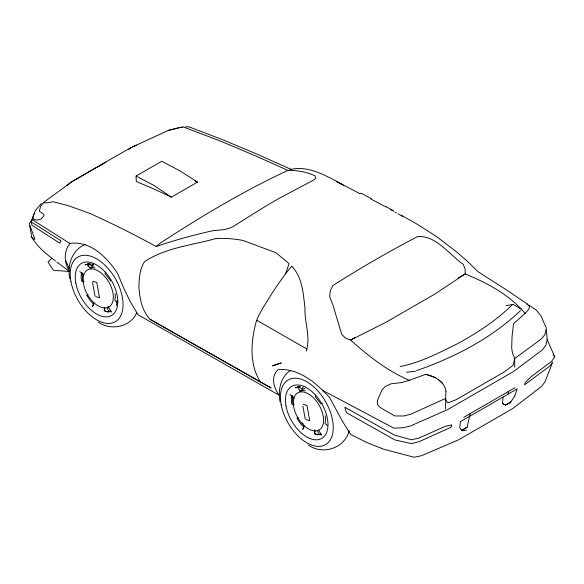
<?xml version="1.0" encoding="UTF-8"?>
<svg xmlns="http://www.w3.org/2000/svg" width="584" height="584" viewBox="0 0 584 584"><rect width="100%" height="100%" fill="white"/><g stroke="black" fill="none" stroke-linecap="round" stroke-linejoin="round"><path stroke-width="0.88" d="M69.197 270.75C64.058 262.712 63.503 251.127 70.073 243.586L70.255 243.338C90.797 240.754 107.055 257.559 117.479 273.217L124.137 288.963L130.144 301.38L138.079 314.805L279.167 395.251C273.611 387.805 270.29 376.366 278.466 369.373L286.233 369.701L294.825 371.716L303.578 375.607L312.404 381.25L320.908 388.615L329.471 397.259L342.268 420.947L350.721 434.54L368.322 443.168L383.717 449.206L414.151 457.25L421.56 455.688L458.542 439.84L512.686 408.581L541.66 386.352L545.106 381.637L552.683 362.131L549.42 366.402L524.534 384.841L525.162 382.586L530.681 377.089L551.405 361.562L554.8 356.97L547.201 339.64L546.237 328.449L544.945 334.522L541.551 338.793L514.716 358.539L513.102 365.263L504.722 371.65L456.272 399.624L447.862 402.931L446.483 401.266L445.607 398.434L445.935 391.287M55.516 260.975C46.37 254.128 37.069 246.667 31.295 236.549L31.31 233.95L29.2 223.65L33.091 218.131M503.021 396.974L502.517 403.405L505.489 405.121L510.759 402.077M460.367 421.655L459.812 427.824L462.221 430.831L466.455 430.094M306.191 351.072C310.958 336.946 304.388 322.594 304.979 308.199C303.286 293.584 302.476 277.363 291.73 266.165C283.882 275.371 277.181 285.459 270.553 295.555C265.231 304.994 258.128 313.747 255.471 324.427C250.85 343.334 249.456 364.942 260.442 382.002L271.166 387.995L150.161 319.375C141.751 310.557 139.766 298.468 138.882 286.788C139.24 278.094 139.715 268.99 144.613 261.471L145.241 261.179C166.433 247.499 192.326 245.178 216.146 238.476M81.629 272.414L81.074 275.969L81.49 281.087L84.045 281.809M116.42 305.49L117.231 300.264M291.839 395.368L291.285 398.923L291.701 404.04L294.256 404.763M96.798 167.352L102.886 163.717L101.229 165.017M470.215 413.574L467.105 427.225L461.834 430.262M469.572 416.377L507.971 394.207L508.613 391.404M547.201 339.64L545.879 345.305L542.492 349.758L513.643 371.468L447.417 409.698L410.464 425.984L403.069 427.751L393.879 428.152L322.317 390.192M32.156 219.292L31.193 222.891L32.091 225.351L59.794 243.178L60.897 240.696L32.12 222.533M41.457 203.407L35.339 210.517L32.47 218.832L36.909 220.146L41.245 218.949L44.077 215.467L43.691 214.248L39.354 211.182L40.581 206.291L43.866 202.254L72.248 181.522L105.916 162.06M105.463 272.034L105.018 273.604L110.668 280.926M315.674 394.988L315.229 396.558L320.879 403.88L322.47 403.084M33.565 214.715L32.149 219.591L70.073 243.586M93.827 302.629L92.557 306.447L93.849 304.498L89.98 300.242L86.695 295.241L87.987 294.584M304.038 425.583L302.767 429.401L304.06 427.451L300.191 423.196L296.906 418.195L298.198 417.538M514.694 396.142L517.205 388.842L507.971 394.207M285.547 273.786L289.095 263.654L275.918 252.711L243.229 240.52A163.965 131.531 -64.8 0 0 216.146 238.484M401.193 215.16L417.056 224.125L436.781 236.724L455.834 251.339L466.141 260.165L478.208 271.845L507.021 290.255L527.556 304.133L529.505 306.848L528.673 309.33L525.118 313.425L513.504 323.667L512.022 336.946L511.694 348.188L512.453 352.955L514.716 358.539L514.716 367.219M116.778 302.41L117.362 301.11L117.858 301.658M136.692 312.644C130.758 327.244 110.69 330.924 98.28 322.185M348.94 431.583C344.173 448.388 322.572 455.25 308.491 445.139M509.978 403.252L514.708 396.076M66.773 185.61L68.335 184.259L67.751 184.778M68.708 184.208L69.832 182.843L95.907 167.688M33.711 214.357L34.806 213.123M102.448 164.513L103.667 163.206L130.75 147.752L168.294 130.415L183.018 126.859L217.445 139.941A1476.148 649.116 45.7 0 1 287.883 170.433C297.168 170.294 306.629 171.835 315.046 175.842L315.798 178.354L313.09 180.346L279.115 198.356L266.647 205.561L233.761 226.147C227.855 229.753 220.745 230.089 214.014 230.461C194.457 234.775 175.12 240.039 156.154 246.492A1476.148 994.735 77.5 0 0 90.038 213.496L68.656 205.794L53.275 201.765L47.435 202.779L43.888 202.918L43.866 202.254M128.75 149.402L130.473 147.891L130.101 148.059M51.684 258.376L48.012 262.07L53.487 270.29L69.554 271.509L56.867 262.063M527.118 304.563L527.556 304.133M512.037 305.045C495.911 320.711 476.989 333.194 457.257 343.823C438.927 352.853 420.341 362.671 400.135 366.518M520.534 310.6C491.268 338.486 454.491 357.372 416.575 370.621M90.294 268.114L92.155 266.384L93.98 265.822M299.884 391.645L302.366 389.338L304.899 388.557M289.898 370.818C280.196 377.476 277.977 390.762 280.013 401.719M156.154 246.492L160.812 242.754C201.655 216.182 243.652 190.939 287.883 170.433M100.514 165.549L100.879 165.287M99.769 166.068L100.141 165.812M460.345 421.721L469.587 416.312M136.101 176.061L161.717 161.272L179.609 170.659L197.494 182.106L171.36 197.195L154.045 189.041L136.276 181.493L136.101 176.061L153.986 185.449L171.36 197.195M85.593 244.287C72.073 249.558 66.839 265.362 69.803 278.765M355.32 337.348L350.612 340.063L345.531 338.099L341.713 334.384L333.011 305.264L329.624 296.599L330.325 290.649L332.938 285.481C360.467 268.005 388.769 251.602 417.691 236.549C436.263 235.294 449.235 254.69 463.2 264.245L465.105 269.063L465.207 273.903L434.803 294.095L386.367 322.061L350.612 340.063C368.285 355.955 387.287 370.833 409.253 380.315L425.751 374.329C434.525 376.213 444.694 381.432 445.935 391.353M458.141 277.984L465.207 273.903C487.363 283.152 509.533 294.643 525.118 313.425M463.747 417.304L515.073 387.666M510.774 402.011L505.503 405.055L502.532 403.34M461.82 430.335L467.091 427.291M132.707 146.861L136.422 145.131M359.868 193.567L361.124 193.173L371.475 198.721M89.242 263.639L85.03 264.829L89.089 263.815L93.761 264.479M300.322 386.382L295.241 387.783L299.3 386.769M409.253 380.315L401.872 382.535L391.09 383.805L384.987 386.623L381.899 390.207L377.49 400.208L377.286 403.252L378.067 405.435L380.907 407.931L394.689 415.939L403.843 415.983L411.253 414.019L445.607 398.434L445.607 408.851M168.294 130.415L178.419 127.852M107.273 307.315L108.639 306.98M111.369 311.111L108.785 311.761L104.813 311.192L104.266 307.731M321.58 434.065L318.995 434.715L315.024 434.146L314.345 429.824M289.518 169.71C307.111 165.111 323.916 174.704 339.048 182.529M506.094 305.695L513.161 304.403L521.651 309.308M180.127 127.626L182.697 127.283M406.625 372.234L415.458 371.263M185.661 126.75L189.012 126.881L221.591 139.269L256.274 153.811L291.336 169.47M95.024 267.873L92.666 267.538L89.936 268.224L87.52 264.07M305.235 390.835L302.877 390.499L300.147 391.178L297.731 387.024M370.942 199.086L385.944 206.926M95.812 296.628L99.535 297.774L96.769 282.488L93.046 281.342L92.652 283.079L95.002 296.073M303.257 404.296L306.98 405.442L309.746 420.728L306.023 419.582M425.751 374.329L435.401 377.629M195.063 181.033L197.494 182.106M104.113 310.418L108.055 312.25M314.323 433.372L317.477 434.839M359.795 193.64L341.282 183.909A163.965 8.84 30.6 0 0 338.209 182.361M348.546 430.62L349.414 431.08M343.575 185.369L336.727 181.624L341.465 184.223M385.973 206.678L393.499 210.853M150.161 319.375L260.442 382.002M390.207 209.313L393.309 211.087M394.864 211.97L396.412 212.861M397.967 213.744L402.617 216.408M256.785 320.295L306.863 349.006M528.987 305.118L536.367 310.206L541.003 316.002L546.179 327.828M438.248 379.534L442.46 383.228M290.007 394.477L293.949 397.967M79.796 271.524L83.738 275.006M327.566 425.78L325.04 423.32L325.587 419.808L325.259 415.764M117.355 302.826L114.829 300.366L115.377 296.854L115.114 293.621M302.213 422.874L303.22 423.991M31.295 236.549L33.624 239.112L34.923 239.25L30.025 225.687M553.07 354.882L554.8 356.97M302.366 388.477L302.775 389.214M92.155 265.516L92.564 266.26M318.776 430.123A21.404 12.359 60 0 1 293.694 406.858A21.404 12.359 60 0 1 312.82 397.208A21.404 12.359 60 0 1 318.776 430.123L321.404 435.138M108.566 307.169A21.404 12.359 60 0 1 83.483 283.904A21.404 12.359 60 0 1 102.609 274.254A21.404 12.359 60 0 1 108.566 307.169L111.194 312.184M65.642 260.559L69.219 268.151M293.511 404.982L292.73 402.128L292.183 395.441M83.3 282.028L82.519 279.174L82.045 273.319M302.862 406.033L305.213 419.027M315.068 430.715A3.161 1.825 60 0 1 314.418 432.16M320.463 434.832A3.161 1.825 60 0 1 317.725 430.094M303.074 387.082A3.161 1.825 60 0 1 301.621 388.579A3.161 1.825 60 0 1 299.205 386.528M293.84 398.689A3.161 1.825 60 0 1 292.839 396.514M104.857 307.761A3.161 1.825 60 0 1 104.207 309.206M110.252 311.878A3.161 1.825 60 0 1 107.514 307.14M92.863 264.129A3.161 1.825 60 0 1 91.411 265.625A3.161 1.825 60 0 1 88.994 263.574M83.629 275.736A3.161 1.825 60 0 1 82.57 272.852M87.673 265.618A3.161 1.825 60 0 1 88.133 266.297M451.644 425.028L451.184 427.196L418.947 441.738L411.552 443.621L394.901 439.956L346.458 412.676L344.83 407.216L394.492 435.095L411.377 439.774L418.786 438.124L445.504 426.262L451.644 425.028M275.962 364.591L272.524 365.839L281.291 362.927L275.962 364.591M286.021 406.004A30.069 17.359 60 0 0 321.266 438.686A30.069 17.359 60 0 0 312.893 392.448A30.069 17.359 60 0 0 286.021 406.004M281.123 404.391A37.354 21.564 60 0 0 324.908 444.993A37.354 21.564 60 0 0 314.513 387.542A37.354 21.564 60 0 0 281.123 404.391M75.81 283.05A30.069 17.359 60 0 0 111.055 315.732A30.069 17.359 60 0 0 102.682 269.494A30.069 17.359 60 0 0 75.81 283.05M70.912 281.43A37.354 21.564 60 0 0 114.698 322.039A37.354 21.564 60 0 0 104.302 264.589A37.354 21.564 60 0 0 70.912 281.43"/></g></svg>
